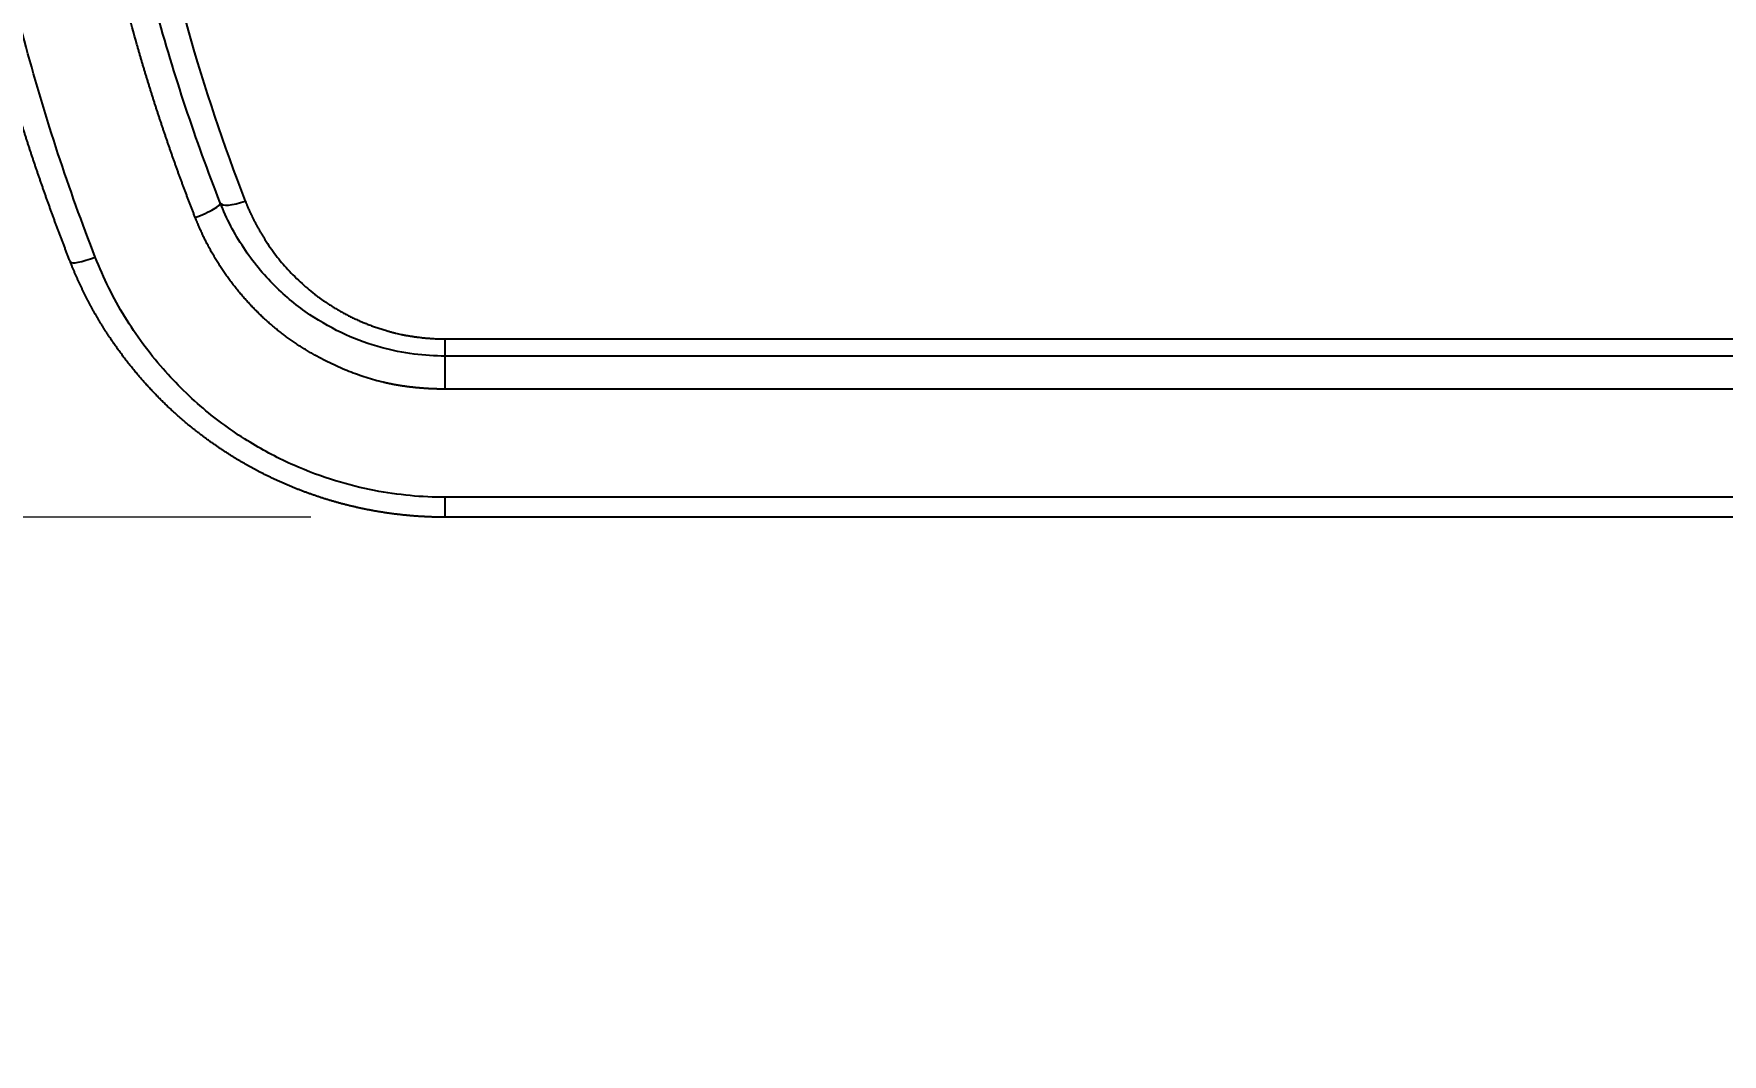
# Model space of a CAD drawing. Header units: millimetres. Extents: x 14 to 1202, y 28 to 1708.
# Drawn here: x 471.3 to 534.2, y 1253 to 1291 of the extents above; entities that cross this region are included whole.
import ezdxf

# ---------------------------------------------------------------- set-up
doc = ezdxf.new("R2010")
doc.units = ezdxf.units.MM
doc.styles.add('GOGO', font='Gulim.ttf', dxfattribs={"height": 3})
doc.dimstyles.new('기밴테크', dxfattribs={"dimtxt": 3, "dimasz": 3, "dimexe": 1.25, "dimexo": 0.625, "dimgap": 0.6, "dimtad": 1, "dimtih": 1, "dimtoh": 1, "dimdec": 1, "dimlunit": 6, "dimtxsty": 'GOGO', "dimcen": 0, "dimclrd": 3, "dimclre": 3, "dimclrt": 4, "dimadec": 0, "dimazin": 0, "dimtfac": 1, "dimtdec": 1, "dimtmove": 0, "dimatfit": 3, "dimfxl": 1, "dimlwd": 13, "dimlwe": 13, "dimarcsym": 0})

# ---------------------------------------------------------------- blocks, each defined once
blk = doc.blocks.new('*D6')
at = {"color": 3, "lineweight": 13, "transparency": 16777216}
for p, q in [((481.614, 1348.006), (378.84, 1348.006)), ((390.84, 1328.006), (390.84, 1293.006)), ((481.614, 1273.006), (378.84, 1273.006)), ((390.84, 1273.006), (390.84, 1253.006)), ((390.84, 1253.006), (360.841, 1253.006))]:
    blk.add_line(p, q, dxfattribs=at)
at = {"color": 3, "transparency": 16777216}
for points in [[(387.507, 1328.006), (394.173, 1328.006), (390.84, 1348.006)], [(387.507, 1293.006), (394.173, 1293.006), (390.84, 1273.006)]]:
    blk.add_solid(points, dxfattribs=at)
at = {"layer": 'Defpoints', "color": 0, "transparency": 16777216}
for p in [(486.614, 1348.006), (390.84, 1273.006), (486.614, 1273.006)]:
    blk.add_point(p, dxfattribs=at)
at = {"color": 4, "transparency": 16777216, "insert": (373.341, 1267.234), "char_height": 3, "attachment_point": 5, "style": 'GOGO'}
blk.add_mtext('{\\H6x;75}', dxfattribs=at)

msp = doc.modelspace()

# ---------------------------------------------------------------- linework, layer by layer
at = {"lineweight": 25}
for p, q in [((486.614, 1279.646), (569.088, 1279.646)), ((486.614, 1279.006), (486.614, 1279.646)), ((569.088, 1279.006), (486.614, 1279.006)), ((486.614, 1277.777), (486.614, 1279.006)), ((569.088, 1277.777), (486.614, 1277.777)), ((486.614, 1273.006), (486.614, 1273.749)), ((599.817, 1273.749), (486.614, 1273.749)), ((599.817, 1273.006), (486.614, 1273.006))]:
    msp.add_line(p, q, dxfattribs=at)
for centre, major_axis, ratio, start_param, end_param in [((477.307, 1284.348), (-0.931, -0.366), 0.171683, 1.503419, 3.141593), ((479.168, 1285.08), (0.931, 0.366), 0.28071, 3.141593, 4.602501), ((473.584, 1282.885), (-0.931, -0.366), 0.181334, 0, 1.499644)]:
    msp.add_ellipse(centre, major_axis=major_axis, ratio=ratio, start_param=start_param, end_param=end_param, dxfattribs=at)
for points, knots in [([(472.654, 1282.519), (472.637, 1282.561), (472.603, 1282.647), (472.554, 1282.774), (472.504, 1282.902), (472.455, 1283.03), (472.406, 1283.158), (472.357, 1283.285), (472.308, 1283.413), (472.26, 1283.541), (472.212, 1283.669), (472.164, 1283.796), (472.117, 1283.924), (472.07, 1284.052), (472.023, 1284.18), (471.976, 1284.307), (471.93, 1284.435), (471.884, 1284.563), (471.838, 1284.691), (471.792, 1284.818), (471.747, 1284.946), (471.701, 1285.074), (471.657, 1285.201), (471.612, 1285.329), (471.568, 1285.457), (471.524, 1285.585), (471.48, 1285.712), (471.436, 1285.84), (471.393, 1285.967), (471.35, 1286.095), (471.307, 1286.223), (471.264, 1286.35), (471.222, 1286.478), (471.18, 1286.605), (471.138, 1286.733), (471.096, 1286.861), (471.055, 1286.988), (471.014, 1287.116), (470.973, 1287.243), (470.933, 1287.371), (470.892, 1287.498), (470.852, 1287.626), (470.812, 1287.753), (470.773, 1287.88), (470.734, 1288.008), (470.694, 1288.135), (470.656, 1288.262), (470.617, 1288.39), (470.579, 1288.517), (470.541, 1288.644), (470.503, 1288.772), (470.465, 1288.899), (470.428, 1289.026), (470.391, 1289.153), (470.354, 1289.28), (470.317, 1289.408), (470.281, 1289.535), (470.245, 1289.662), (470.209, 1289.789), (470.174, 1289.916), (470.138, 1290.043), (470.103, 1290.17), (470.068, 1290.297), (470.034, 1290.424), (469.999, 1290.551), (469.965, 1290.677), (469.931, 1290.804), (469.897, 1290.931), (469.864, 1291.058), (469.831, 1291.184), (469.798, 1291.311), (469.765, 1291.438), (469.733, 1291.564), (469.7, 1291.691), (469.668, 1291.818), (469.637, 1291.944), (469.605, 1292.071), (469.574, 1292.197), (469.543, 1292.323), (469.512, 1292.45), (469.481, 1292.576), (469.451, 1292.702), (469.421, 1292.829), (469.391, 1292.955), (469.362, 1293.081), (469.332, 1293.207), (469.303, 1293.333), (469.274, 1293.459), (469.245, 1293.585), (469.217, 1293.711), (469.189, 1293.837), (469.161, 1293.963), (469.133, 1294.089), (469.105, 1294.215), (469.078, 1294.34), (469.051, 1294.466), (469.024, 1294.592), (468.998, 1294.717), (468.971, 1294.843), (468.945, 1294.968), (468.919, 1295.094), (468.894, 1295.219), (468.868, 1295.345), (468.843, 1295.47), (468.818, 1295.595), (468.793, 1295.721), (468.769, 1295.846), (468.744, 1295.971), (468.605, 1296.695), (468.368, 1298.019), (468.074, 1299.948), (467.831, 1301.876), (467.637, 1303.801), (467.493, 1305.722), (467.397, 1307.637), (467.361, 1309.072), (467.352, 1310.027), (467.348, 1311.259), (467.384, 1313.246), (467.531, 1315.986), (467.777, 1318.723), (468.121, 1321.453), (468.43, 1323.345), (468.625, 1324.412), (468.671, 1324.658), (468.718, 1324.903), (468.765, 1325.149), (468.814, 1325.396), (468.863, 1325.642), (468.913, 1325.888), (468.964, 1326.135), (469.016, 1326.381), (469.069, 1326.628), (469.122, 1326.874), (469.177, 1327.121), (469.232, 1327.368), (469.288, 1327.615), (469.345, 1327.862), (469.403, 1328.108), (469.462, 1328.356), (469.522, 1328.603), (469.582, 1328.85), (469.644, 1329.097), (469.706, 1329.344), (469.769, 1329.592), (469.834, 1329.839), (469.899, 1330.086), (469.965, 1330.334), (470.031, 1330.581), (470.099, 1330.829), (470.168, 1331.076), (470.237, 1331.324), (470.308, 1331.571), (470.379, 1331.819), (470.451, 1332.066), (470.525, 1332.314), (470.599, 1332.561), (470.674, 1332.809), (470.749, 1333.056), (470.826, 1333.304), (470.904, 1333.551), (470.983, 1333.799), (471.062, 1334.046), (471.143, 1334.294), (471.224, 1334.541), (471.306, 1334.789), (471.39, 1335.036), (471.474, 1335.283), (471.559, 1335.531), (471.645, 1335.778), (471.732, 1336.025), (471.82, 1336.272), (471.909, 1336.519), (471.999, 1336.766), (472.089, 1337.013), (472.181, 1337.26), (472.274, 1337.507), (472.367, 1337.754), (472.462, 1338), (472.557, 1338.247), (472.621, 1338.411), (472.654, 1338.493)], [0, 0, 0, 0, 0.00242, 0.004837, 0.007253, 0.009667, 0.012078, 0.014488, 0.016896, 0.019302, 0.021706, 0.024108, 0.026508, 0.028906, 0.031303, 0.033697, 0.036089, 0.03848, 0.040868, 0.043255, 0.045639, 0.048022, 0.050403, 0.052782, 0.055159, 0.057534, 0.059907, 0.062278, 0.064647, 0.067015, 0.06938, 0.071744, 0.074105, 0.076465, 0.078823, 0.081179, 0.083533, 0.085885, 0.088235, 0.090583, 0.09293, 0.095274, 0.097617, 0.099957, 0.102296, 0.104633, 0.106968, 0.109301, 0.111632, 0.113962, 0.116289, 0.118615, 0.120938, 0.12326, 0.12558, 0.127898, 0.130214, 0.132529, 0.134841, 0.137151, 0.13946, 0.141767, 0.144072, 0.146375, 0.148676, 0.150975, 0.153273, 0.155568, 0.157862, 0.160154, 0.162444, 0.164732, 0.167018, 0.169302, 0.171585, 0.173866, 0.176144, 0.178421, 0.180697, 0.18297, 0.185241, 0.187511, 0.189779, 0.192045, 0.194309, 0.196571, 0.198831, 0.20109, 0.203347, 0.205602, 0.207855, 0.210106, 0.212355, 0.214603, 0.216849, 0.219093, 0.221335, 0.223575, 0.225814, 0.22805, 0.230285, 0.232518, 0.23475, 0.236979, 0.239207, 0.241432, 0.243657, 0.245879, 0.248099, 0.282227, 0.316176, 0.349949, 0.383553, 0.416994, 0.450276, 0.483406, 0.491668, 0.500006, 0.547519, 0.59512, 0.642824, 0.690648, 0.738607, 0.74296, 0.747317, 0.751681, 0.756049, 0.760423, 0.764801, 0.769186, 0.773575, 0.77797, 0.78237, 0.786775, 0.791185, 0.795601, 0.800023, 0.804449, 0.808881, 0.813318, 0.817761, 0.822209, 0.826663, 0.831122, 0.835586, 0.840056, 0.844531, 0.849012, 0.853498, 0.857989, 0.862486, 0.866989, 0.871497, 0.876011, 0.88053, 0.885055, 0.889585, 0.894121, 0.898662, 0.903209, 0.907761, 0.912319, 0.916883, 0.921453, 0.926027, 0.930608, 0.935194, 0.939786, 0.944384, 0.948987, 0.953596, 0.958211, 0.962831, 0.967457, 0.972089, 0.976726, 0.981369, 0.986018, 0.990673, 0.995334, 1, 1, 1, 1]), ([(473.584, 1282.69), (472.59, 1285.237), (470.924, 1290.289), (469.243, 1298.024), (468.371, 1305.711), (468.276, 1313.567), (469.017, 1321.68), (470.716, 1330.052), (472.513, 1335.577), (473.584, 1338.322)], [0, 0, 0, 0, 0.145713, 0.281728, 0.416589, 0.550967, 0.692543, 0.842949, 1, 1, 1, 1]), ([(477.307, 1284.164), (477.291, 1284.205), (477.259, 1284.288), (477.211, 1284.411), (477.163, 1284.535), (477.116, 1284.659), (477.068, 1284.783), (477.021, 1284.908), (476.975, 1285.032), (476.928, 1285.156), (476.882, 1285.281), (476.836, 1285.406), (476.79, 1285.53), (476.744, 1285.655), (476.698, 1285.78), (476.653, 1285.905), (476.608, 1286.031), (476.563, 1286.156), (476.519, 1286.282), (476.474, 1286.407), (476.43, 1286.533), (476.386, 1286.659), (476.343, 1286.785), (476.299, 1286.911), (476.256, 1287.037), (476.213, 1287.163), (476.17, 1287.29), (476.127, 1287.416), (476.085, 1287.543), (476.043, 1287.669), (476.001, 1287.796), (475.959, 1287.923), (475.917, 1288.05), (475.876, 1288.177), (475.835, 1288.305), (475.794, 1288.432), (475.754, 1288.56), (475.713, 1288.687), (475.673, 1288.815), (475.633, 1288.943), (475.593, 1289.071), (475.554, 1289.199), (475.514, 1289.327), (475.475, 1289.455), (475.437, 1289.584), (475.398, 1289.712), (475.359, 1289.841), (475.321, 1289.97), (475.283, 1290.098), (475.245, 1290.227), (475.208, 1290.356), (475.171, 1290.486), (475.027, 1290.988), (474.785, 1291.862), (474.463, 1293.113), (474.165, 1294.363), (473.891, 1295.612), (473.665, 1296.74), (473.479, 1297.748), (473.327, 1298.638), (473.185, 1299.532), (473.054, 1300.43), (472.934, 1301.333), (472.824, 1302.24), (472.712, 1303.27), (472.604, 1304.42), (472.507, 1305.689), (472.433, 1306.952), (472.381, 1308.209), (472.356, 1309.307), (472.348, 1310.247), (472.349, 1311.03), (472.359, 1311.814), (472.377, 1312.597), (472.404, 1313.379), (472.44, 1314.161), (472.483, 1314.942), (472.536, 1315.723), (472.596, 1316.503), (472.665, 1317.283), (472.743, 1318.062), (472.829, 1318.84), (472.924, 1319.618), (473.027, 1320.395), (473.138, 1321.172), (473.258, 1321.947), (473.357, 1322.547), (473.431, 1322.972), (473.475, 1323.222), (473.52, 1323.471), (473.566, 1323.721), (473.612, 1323.97), (473.66, 1324.219), (473.708, 1324.468), (473.757, 1324.717), (473.808, 1324.965), (473.858, 1325.213), (473.91, 1325.461), (473.963, 1325.709), (474.016, 1325.956), (474.071, 1326.204), (474.126, 1326.451), (474.182, 1326.697), (474.239, 1326.944), (474.297, 1327.19), (474.355, 1327.436), (474.415, 1327.682), (474.475, 1327.928), (474.536, 1328.173), (474.598, 1328.418), (474.661, 1328.663), (474.725, 1328.908), (474.79, 1329.153), (474.855, 1329.397), (474.921, 1329.641), (474.988, 1329.885), (475.056, 1330.128), (475.125, 1330.371), (475.195, 1330.614), (475.266, 1330.857), (475.337, 1331.1), (475.409, 1331.342), (475.482, 1331.584), (475.556, 1331.826), (475.631, 1332.068), (475.707, 1332.309), (475.783, 1332.55), (475.861, 1332.791), (475.939, 1333.032), (476.018, 1333.272), (476.098, 1333.512), (476.179, 1333.752), (476.261, 1333.992), (476.343, 1334.231), (476.426, 1334.47), (476.511, 1334.709), (476.596, 1334.948), (476.682, 1335.186), (476.768, 1335.425), (476.856, 1335.662), (476.944, 1335.9), (477.034, 1336.138), (477.124, 1336.375), (477.215, 1336.612), (477.276, 1336.769), (477.307, 1336.848)], [0, 0, 0, 0, 0.002485, 0.00497, 0.007455, 0.00994, 0.012426, 0.014911, 0.017397, 0.019883, 0.02237, 0.024857, 0.027344, 0.029831, 0.032318, 0.034806, 0.037294, 0.039783, 0.042272, 0.044761, 0.04725, 0.04974, 0.05223, 0.05472, 0.057211, 0.059702, 0.062194, 0.064686, 0.067178, 0.069671, 0.072164, 0.074658, 0.077151, 0.079646, 0.082141, 0.084636, 0.087132, 0.089628, 0.092125, 0.094622, 0.097119, 0.099617, 0.102116, 0.104615, 0.107115, 0.109615, 0.112116, 0.114617, 0.117119, 0.119621, 0.122124, 0.124627, 0.127131, 0.151287, 0.175287, 0.199139, 0.222851, 0.246429, 0.263107, 0.279821, 0.296571, 0.313362, 0.330195, 0.347073, 0.363999, 0.387622, 0.411103, 0.434446, 0.457661, 0.480754, 0.495218, 0.509674, 0.524123, 0.538568, 0.55301, 0.567451, 0.581892, 0.596335, 0.610782, 0.625234, 0.639694, 0.654162, 0.668641, 0.683132, 0.697637, 0.712157, 0.726695, 0.731395, 0.736094, 0.740793, 0.745492, 0.75019, 0.754888, 0.759585, 0.764282, 0.768979, 0.773676, 0.778372, 0.783069, 0.787765, 0.792462, 0.797159, 0.801856, 0.806553, 0.81125, 0.815948, 0.820646, 0.825344, 0.830043, 0.834743, 0.839443, 0.844144, 0.848846, 0.853548, 0.858251, 0.862955, 0.86766, 0.872366, 0.877073, 0.881781, 0.88649, 0.891201, 0.895913, 0.900626, 0.90534, 0.910056, 0.914773, 0.919492, 0.924213, 0.928935, 0.933658, 0.938384, 0.943111, 0.94784, 0.952572, 0.957305, 0.96204, 0.966777, 0.971516, 0.976258, 0.981002, 0.985748, 0.990496, 0.995247, 1, 1, 1, 1]), ([(478.238, 1284.714), (477.315, 1287.06), (475.767, 1291.717), (474.199, 1298.848), (473.379, 1305.939), (473.276, 1313.199), (473.951, 1320.727), (475.533, 1328.544), (477.224, 1333.72), (478.238, 1336.298)], [0, 0, 0, 0, 0.144649, 0.279978, 0.414301, 0.548033, 0.689634, 0.841076, 1, 1, 1, 1]), ([(479.168, 1336.232), (478.376, 1334.191), (477.681, 1332.124), (476.486, 1327.949), (475.987, 1325.84), (475.184, 1321.593), (474.881, 1319.455), (474.572, 1316.235), (474.494, 1315.159), (474.413, 1313.543), (474.382, 1312.734), (474.361, 1311.791), (474.355, 1311.318), (474.353, 1311.082), (474.352, 1310.964), (474.352, 1310.905), (474.352, 1310.876), (474.352, 1310.861), (474.352, 1310.854), (474.352, 1310.85), (474.352, 1310.848), (474.352, 1310.847), (474.351, 1310.781), (474.351, 1310.682), (474.351, 1310.575), (474.351, 1310.53), (474.351, 1310.515), (474.351, 1310.509), (474.351, 1310.505), (474.351, 1310.503), (474.351, 1310.483), (474.351, 1310.327), (474.353, 1309.894), (474.365, 1308.923), (474.424, 1306.982), (474.532, 1305.323), (474.825, 1302.011), (475.124, 1299.812), (475.926, 1295.448), (476.431, 1293.282), (477.645, 1288.994), (478.355, 1286.873), (479.168, 1284.78)], [0, 0, 0, 0, 0.125, 0.125, 0.25, 0.25, 0.375, 0.375, 0.4375, 0.4375, 0.46875, 0.484375, 0.492187, 0.496094, 0.498047, 0.499023, 0.499512, 0.499756, 0.499878, 0.499939, 0.499939, 0.5, 0.5, 0.503906, 0.505859, 0.506348, 0.506592, 0.506714, 0.506714, 0.506836, 0.506836, 0.507812, 0.515625, 0.53125, 0.5625, 0.625, 0.625, 0.75, 0.75, 0.875, 0.875, 1, 1, 1, 1]), ([(486.614, 1279.006), (486.227, 1279.006), (485.423, 1279.058), (484.174, 1279.309), (482.857, 1279.783), (481.505, 1280.538), (480.196, 1281.614), (479.045, 1283.017), (478.469, 1284.126), (478.238, 1284.714)], [0, 0, 0, 0, 0.106966, 0.221997, 0.351545, 0.49376, 0.651107, 0.822357, 1, 1, 1, 1]), ([(479.168, 1284.78), (479.173, 1284.767), (479.184, 1284.74), (479.199, 1284.701), (479.215, 1284.661), (479.232, 1284.622), (479.248, 1284.583), (479.265, 1284.544), (479.282, 1284.504), (479.299, 1284.465), (479.316, 1284.426), (479.334, 1284.387), (479.352, 1284.348), (479.37, 1284.309), (479.388, 1284.27), (479.407, 1284.231), (479.426, 1284.192), (479.445, 1284.153), (479.464, 1284.114), (479.484, 1284.075), (479.503, 1284.037), (479.523, 1283.998), (479.544, 1283.959), (479.564, 1283.92), (479.585, 1283.882), (479.606, 1283.843), (479.627, 1283.805), (479.649, 1283.766), (479.671, 1283.728), (479.693, 1283.689), (479.715, 1283.651), (479.737, 1283.612), (479.76, 1283.574), (479.783, 1283.536), (479.806, 1283.498), (479.83, 1283.459), (479.909, 1283.332), (480.047, 1283.12), (480.252, 1282.832), (480.465, 1282.559), (480.694, 1282.292), (480.943, 1282.028), (481.208, 1281.772), (481.478, 1281.532), (481.692, 1281.358), (481.851, 1281.238), (481.954, 1281.162), (482.06, 1281.087), (482.177, 1281.006), (482.304, 1280.922), (482.44, 1280.835), (482.577, 1280.752), (482.719, 1280.67), (482.866, 1280.589), (483.015, 1280.511), (483.166, 1280.436), (483.319, 1280.364), (483.475, 1280.295), (483.63, 1280.23), (483.787, 1280.168), (483.944, 1280.11), (484.103, 1280.055), (484.265, 1280.003), (484.412, 1279.959), (484.544, 1279.922), (484.657, 1279.891), (484.768, 1279.863), (484.875, 1279.838), (484.985, 1279.814), (485.101, 1279.791), (485.223, 1279.768), (485.348, 1279.748), (485.476, 1279.728), (485.589, 1279.713), (485.689, 1279.701), (485.773, 1279.691), (485.857, 1279.683), (485.941, 1279.675), (486.025, 1279.668), (486.109, 1279.662), (486.193, 1279.657), (486.277, 1279.653), (486.361, 1279.65), (486.446, 1279.648), (486.53, 1279.647), (486.586, 1279.646), (486.614, 1279.646)], [0, 0, 0, 0, 0.004499, 0.009005, 0.013515, 0.018032, 0.022555, 0.027083, 0.031618, 0.036159, 0.040707, 0.045261, 0.049822, 0.05439, 0.058965, 0.063547, 0.068136, 0.072733, 0.077337, 0.081949, 0.086568, 0.091195, 0.095831, 0.100474, 0.105125, 0.109785, 0.114454, 0.11913, 0.123816, 0.12851, 0.133213, 0.137926, 0.142647, 0.147378, 0.152118, 0.156867, 0.161626, 0.199794, 0.237124, 0.273681, 0.309531, 0.348146, 0.388198, 0.425692, 0.461513, 0.474668, 0.487988, 0.501474, 0.515131, 0.532434, 0.549121, 0.5652, 0.582582, 0.59997, 0.617373, 0.634798, 0.652255, 0.669751, 0.687295, 0.704444, 0.721669, 0.73898, 0.756384, 0.773891, 0.786328, 0.798365, 0.810006, 0.821253, 0.83211, 0.844642, 0.857376, 0.870318, 0.883469, 0.896835, 0.905475, 0.914104, 0.922723, 0.931332, 0.939933, 0.948526, 0.957114, 0.965697, 0.974275, 0.982851, 0.991426, 1, 1, 1, 1]), ([(486.614, 1277.777), (486.596, 1277.777), (486.56, 1277.777), (486.507, 1277.778), (486.453, 1277.778), (486.4, 1277.779), (486.347, 1277.78), (486.294, 1277.782), (486.241, 1277.783), (486.189, 1277.785), (486.136, 1277.787), (486.084, 1277.789), (486.032, 1277.792), (485.98, 1277.795), (485.928, 1277.798), (485.876, 1277.801), (485.825, 1277.804), (485.774, 1277.808), (485.722, 1277.812), (485.671, 1277.816), (485.62, 1277.821), (485.57, 1277.825), (485.519, 1277.83), (485.469, 1277.835), (485.419, 1277.841), (485.368, 1277.846), (485.319, 1277.852), (485.269, 1277.858), (485.219, 1277.865), (485.17, 1277.871), (485.121, 1277.878), (485.071, 1277.885), (485.022, 1277.892), (484.974, 1277.9), (484.925, 1277.908), (484.876, 1277.916), (484.828, 1277.924), (484.78, 1277.933), (484.732, 1277.941), (484.684, 1277.95), (484.636, 1277.959), (484.589, 1277.969), (484.542, 1277.979), (484.494, 1277.989), (484.447, 1277.999), (484.4, 1278.009), (484.354, 1278.02), (484.215, 1278.052), (483.986, 1278.111), (483.667, 1278.206), (483.348, 1278.314), (483.029, 1278.434), (482.711, 1278.567), (482.393, 1278.712), (482.075, 1278.871), (481.812, 1279.013), (481.602, 1279.132), (481.445, 1279.226), (481.291, 1279.321), (481.139, 1279.419), (480.989, 1279.52), (480.84, 1279.623), (480.694, 1279.729), (480.55, 1279.838), (480.408, 1279.949), (480.268, 1280.062), (480.131, 1280.178), (479.995, 1280.297), (479.861, 1280.418), (479.73, 1280.542), (479.6, 1280.669), (479.473, 1280.798), (479.347, 1280.929), (479.244, 1281.042), (479.162, 1281.133), (479.101, 1281.203), (479.041, 1281.273), (478.981, 1281.343), (478.922, 1281.414), (478.864, 1281.485), (478.806, 1281.557), (478.749, 1281.629), (478.693, 1281.702), (478.637, 1281.775), (478.583, 1281.848), (478.529, 1281.922), (478.475, 1281.996), (478.423, 1282.071), (478.371, 1282.146), (478.32, 1282.222), (478.269, 1282.298), (478.219, 1282.374), (478.17, 1282.451), (478.122, 1282.528), (478.075, 1282.606), (478.028, 1282.684), (477.982, 1282.763), (477.936, 1282.842), (477.891, 1282.921), (477.847, 1283.001), (477.804, 1283.081), (477.762, 1283.162), (477.72, 1283.243), (477.679, 1283.325), (477.638, 1283.407), (477.599, 1283.489), (477.56, 1283.572), (477.521, 1283.655), (477.484, 1283.739), (477.447, 1283.823), (477.411, 1283.908), (477.375, 1283.993), (477.341, 1284.078), (477.318, 1284.135), (477.307, 1284.164)], [0, 0, 0, 0, 0.004443, 0.008873, 0.013289, 0.017693, 0.022085, 0.026463, 0.030829, 0.035183, 0.039525, 0.043854, 0.048171, 0.052476, 0.056769, 0.06105, 0.06532, 0.069577, 0.073824, 0.078059, 0.082283, 0.086495, 0.090697, 0.094887, 0.099067, 0.103236, 0.107394, 0.111542, 0.115679, 0.119806, 0.123923, 0.12803, 0.132127, 0.136214, 0.140291, 0.144359, 0.148418, 0.152467, 0.156507, 0.160538, 0.164559, 0.168573, 0.172577, 0.176573, 0.18056, 0.184539, 0.18851, 0.192473, 0.219797, 0.247389, 0.27529, 0.303535, 0.332162, 0.361205, 0.390698, 0.420672, 0.435857, 0.451006, 0.466124, 0.481216, 0.496286, 0.511341, 0.526385, 0.541423, 0.55646, 0.571501, 0.586551, 0.601616, 0.6167, 0.631808, 0.646945, 0.662116, 0.677326, 0.69258, 0.700354, 0.708115, 0.715865, 0.723604, 0.731332, 0.73905, 0.746759, 0.75446, 0.762152, 0.769837, 0.777515, 0.785187, 0.792853, 0.800515, 0.808172, 0.815825, 0.823475, 0.831123, 0.838768, 0.846413, 0.854057, 0.861701, 0.869346, 0.876991, 0.884639, 0.892289, 0.899943, 0.9076, 0.915261, 0.922927, 0.930599, 0.938278, 0.945963, 0.953655, 0.961356, 0.969065, 0.976783, 0.984511, 0.99225, 1, 1, 1, 1]), ([(486.614, 1273.006), (486.595, 1273.006), (486.556, 1273.006), (486.499, 1273.006), (486.441, 1273.007), (486.383, 1273.008), (486.325, 1273.009), (486.267, 1273.01), (486.21, 1273.011), (486.152, 1273.013), (486.094, 1273.015), (486.036, 1273.017), (485.978, 1273.019), (485.92, 1273.022), (485.861, 1273.025), (485.803, 1273.028), (485.745, 1273.031), (485.687, 1273.035), (485.629, 1273.038), (485.57, 1273.042), (485.512, 1273.046), (485.454, 1273.051), (485.396, 1273.056), (485.337, 1273.06), (485.279, 1273.066), (485.22, 1273.071), (485.162, 1273.076), (485.103, 1273.082), (485.045, 1273.088), (484.986, 1273.095), (484.928, 1273.101), (484.869, 1273.108), (484.811, 1273.115), (484.752, 1273.122), (484.694, 1273.129), (484.635, 1273.137), (484.576, 1273.145), (484.518, 1273.153), (484.459, 1273.162), (484.4, 1273.17), (484.342, 1273.179), (484.283, 1273.188), (484.224, 1273.198), (484.166, 1273.207), (484.107, 1273.217), (484.048, 1273.227), (483.99, 1273.237), (483.931, 1273.248), (483.872, 1273.259), (483.813, 1273.27), (483.755, 1273.281), (483.696, 1273.292), (483.637, 1273.304), (483.579, 1273.316), (483.52, 1273.329), (483.461, 1273.341), (483.403, 1273.354), (483.344, 1273.367), (483.285, 1273.38), (483.227, 1273.393), (483.168, 1273.407), (483.109, 1273.421), (483.051, 1273.435), (482.992, 1273.45), (482.933, 1273.464), (482.875, 1273.479), (482.816, 1273.495), (482.758, 1273.51), (482.699, 1273.526), (482.641, 1273.542), (482.582, 1273.558), (482.524, 1273.574), (482.465, 1273.591), (482.407, 1273.608), (482.349, 1273.625), (482.29, 1273.643), (482.232, 1273.66), (482.174, 1273.678), (482.115, 1273.696), (482.057, 1273.715), (481.999, 1273.734), (481.941, 1273.752), (481.883, 1273.772), (481.824, 1273.791), (481.766, 1273.811), (481.708, 1273.831), (481.65, 1273.851), (481.592, 1273.871), (481.535, 1273.892), (481.477, 1273.913), (481.419, 1273.934), (481.361, 1273.956), (481.303, 1273.977), (481.246, 1273.999), (481.188, 1274.022), (481.131, 1274.044), (481.073, 1274.067), (481.016, 1274.09), (480.958, 1274.113), (480.901, 1274.137), (480.844, 1274.16), (480.786, 1274.184), (480.729, 1274.209), (480.672, 1274.233), (480.615, 1274.258), (480.558, 1274.283), (480.501, 1274.308), (480.444, 1274.334), (480.387, 1274.359), (480.331, 1274.385), (480.274, 1274.412), (480.217, 1274.438), (480.161, 1274.465), (480.104, 1274.492), (480.048, 1274.519), (479.992, 1274.547), (479.935, 1274.575), (479.879, 1274.603), (479.823, 1274.631), (479.767, 1274.66), (479.715, 1274.687), (479.667, 1274.711), (479.623, 1274.735), (479.579, 1274.758), (479.534, 1274.782), (479.489, 1274.806), (479.443, 1274.831), (479.398, 1274.856), (479.351, 1274.881), (479.305, 1274.907), (479.258, 1274.933), (479.211, 1274.96), (479.163, 1274.987), (479.115, 1275.015), (479.067, 1275.043), (479.019, 1275.071), (478.97, 1275.1), (478.921, 1275.129), (478.871, 1275.159), (478.821, 1275.189), (478.771, 1275.219), (478.721, 1275.25), (478.67, 1275.282), (478.619, 1275.314), (478.568, 1275.346), (478.517, 1275.379), (478.465, 1275.413), (478.413, 1275.446), (478.36, 1275.481), (478.308, 1275.516), (478.255, 1275.551), (478.202, 1275.587), (478.148, 1275.623), (478.095, 1275.66), (478.041, 1275.697), (477.987, 1275.735), (477.932, 1275.774), (477.878, 1275.812), (477.823, 1275.852), (477.768, 1275.892), (477.713, 1275.932), (477.657, 1275.974), (477.602, 1276.015), (477.546, 1276.057), (477.49, 1276.1), (477.433, 1276.143), (477.377, 1276.187), (477.32, 1276.232), (477.264, 1276.277), (477.207, 1276.322), (477.15, 1276.369), (477.092, 1276.415), (477.035, 1276.463), (476.977, 1276.511), (476.92, 1276.559), (476.862, 1276.609), (476.804, 1276.658), (476.746, 1276.709), (476.688, 1276.76), (476.629, 1276.812), (476.571, 1276.864), (476.513, 1276.917), (476.454, 1276.971), (476.395, 1277.025), (476.337, 1277.08), (476.278, 1277.135), (476.219, 1277.192), (476.16, 1277.248), (476.101, 1277.306), (476.042, 1277.364), (475.984, 1277.423), (475.925, 1277.483), (475.866, 1277.543), (475.807, 1277.604), (475.748, 1277.665), (475.689, 1277.728), (475.63, 1277.791), (475.571, 1277.855), (475.512, 1277.919), (475.453, 1277.984), (475.394, 1278.05), (475.336, 1278.116), (475.277, 1278.184), (475.218, 1278.252), (475.16, 1278.321), (475.102, 1278.39), (475.043, 1278.46), (474.985, 1278.531), (474.927, 1278.603), (474.869, 1278.675), (474.811, 1278.748), (474.754, 1278.822), (474.696, 1278.897), (474.639, 1278.972), (474.582, 1279.048), (474.525, 1279.125), (474.468, 1279.203), (474.412, 1279.281), (474.356, 1279.361), (474.3, 1279.441), (474.244, 1279.521), (474.188, 1279.603), (474.133, 1279.685), (474.078, 1279.768), (474.024, 1279.852), (473.969, 1279.937), (473.915, 1280.022), (473.861, 1280.108), (473.808, 1280.195), (473.755, 1280.283), (473.702, 1280.372), (473.65, 1280.461), (473.597, 1280.551), (473.546, 1280.642), (473.495, 1280.734), (473.444, 1280.826), (473.393, 1280.919), (473.343, 1281.013), (473.294, 1281.108), (473.245, 1281.204), (473.196, 1281.3), (473.148, 1281.398), (473.1, 1281.496), (473.053, 1281.594), (473.006, 1281.694), (472.96, 1281.794), (472.915, 1281.896), (472.87, 1281.997), (472.825, 1282.1), (472.781, 1282.204), (472.738, 1282.308), (472.695, 1282.413), (472.667, 1282.484), (472.654, 1282.519)], [0, 0, 0, 0, 0.003187, 0.006375, 0.009567, 0.012761, 0.015957, 0.019156, 0.022358, 0.025562, 0.028768, 0.031977, 0.035189, 0.038403, 0.041619, 0.044838, 0.04806, 0.051284, 0.05451, 0.057739, 0.060971, 0.064205, 0.067442, 0.070681, 0.073923, 0.077167, 0.080414, 0.083664, 0.086916, 0.09017, 0.093428, 0.096687, 0.09995, 0.103214, 0.106482, 0.109752, 0.113025, 0.1163, 0.119578, 0.122858, 0.126141, 0.129426, 0.132715, 0.136005, 0.139299, 0.142595, 0.145893, 0.149195, 0.152498, 0.155805, 0.159114, 0.162426, 0.16574, 0.169057, 0.172376, 0.175699, 0.179024, 0.182351, 0.185681, 0.189014, 0.192349, 0.195688, 0.199028, 0.202372, 0.205718, 0.209067, 0.212418, 0.215772, 0.219129, 0.222488, 0.22585, 0.229215, 0.232583, 0.235953, 0.239326, 0.242701, 0.24608, 0.24946, 0.252844, 0.25623, 0.259619, 0.263011, 0.266406, 0.269803, 0.273203, 0.276605, 0.280011, 0.283419, 0.28683, 0.290243, 0.293659, 0.297078, 0.3005, 0.303924, 0.307352, 0.310782, 0.314214, 0.31765, 0.321088, 0.324529, 0.327973, 0.331419, 0.334868, 0.33832, 0.341775, 0.345232, 0.348693, 0.352156, 0.355622, 0.35909, 0.362562, 0.366036, 0.369513, 0.372993, 0.376475, 0.379961, 0.383449, 0.38694, 0.390433, 0.39393, 0.397429, 0.40017, 0.402939, 0.405736, 0.40856, 0.411412, 0.414292, 0.4172, 0.420135, 0.423099, 0.42609, 0.429109, 0.432155, 0.43523, 0.438332, 0.441462, 0.44462, 0.447806, 0.45102, 0.454261, 0.45753, 0.460827, 0.464152, 0.467505, 0.470885, 0.474294, 0.47773, 0.481194, 0.484686, 0.488205, 0.491753, 0.495328, 0.498931, 0.502562, 0.506221, 0.509908, 0.513622, 0.517365, 0.521135, 0.524933, 0.528759, 0.532613, 0.536495, 0.540404, 0.544341, 0.548307, 0.5523, 0.556321, 0.56037, 0.564446, 0.568551, 0.572683, 0.576843, 0.581031, 0.585247, 0.589491, 0.593763, 0.598063, 0.60239, 0.606745, 0.611128, 0.61554, 0.619978, 0.624445, 0.62894, 0.633463, 0.638013, 0.642591, 0.647197, 0.651831, 0.656493, 0.661183, 0.665901, 0.670646, 0.67542, 0.680221, 0.68505, 0.689908, 0.694793, 0.699705, 0.704646, 0.709615, 0.714611, 0.719636, 0.724688, 0.729768, 0.734876, 0.740012, 0.745176, 0.750368, 0.755587, 0.760835, 0.76611, 0.771413, 0.776745, 0.782104, 0.787491, 0.792905, 0.798348, 0.803819, 0.809317, 0.814844, 0.820398, 0.82598, 0.83159, 0.837228, 0.842894, 0.848588, 0.85431, 0.860059, 0.865837, 0.871642, 0.877475, 0.883337, 0.889226, 0.895143, 0.901088, 0.90706, 0.913061, 0.91909, 0.925146, 0.93123, 0.937343, 0.943483, 0.949651, 0.955847, 0.962071, 0.968323, 0.974602, 0.98091, 0.987245, 0.993609, 1, 1, 1, 1]), ([(486.614, 1273.749), (486.179, 1273.749), (485.296, 1273.791), (483.928, 1273.986), (482.472, 1274.349), (480.909, 1274.933), (479.273, 1275.79), (477.614, 1276.977), (476.02, 1278.533), (474.611, 1280.453), (473.885, 1281.919), (473.584, 1282.69)], [0, 0, 0, 0, 0.077183, 0.156674, 0.24518, 0.343615, 0.453274, 0.573882, 0.707577, 0.851234, 1, 1, 1, 1])]:
    msp.add_open_spline(points, degree=3, knots=knots, dxfattribs=at)

# ---------------------------------------------------------------- dimensions: what is measured, and where the dimension line sits
dim = msp.add_linear_dim(base=(390.84, 1273.006), p1=(486.614, 1348.006), p2=(486.614, 1273.006), angle=90, text='{\\H6x;<>}', dimstyle='기밴테크', override={"dimasz": 20, "dimexe": 12, "dimexo": 5, "dimgap": 5})
dim.commit()
dim.dimension.update_dxf_attribs({"geometry": '*D6', "text_midpoint": (373.341, 1267.234)})

doc.saveas('drawing.dxf')
